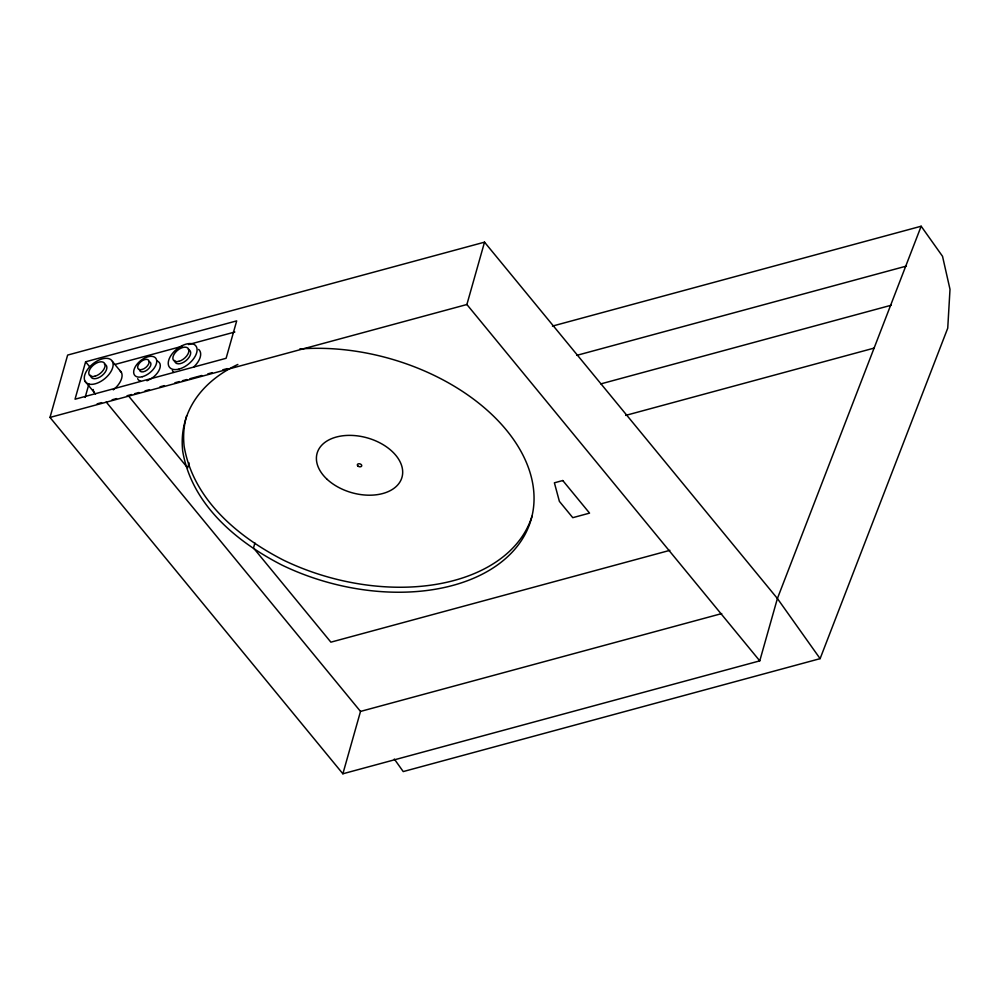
<?xml version="1.0" encoding="UTF-8"?>
<svg xmlns="http://www.w3.org/2000/svg" width="1000" height="1000" viewBox="0 0 1000 1000"><rect width="100%" height="100%" fill="white"/><g stroke="black" fill="none" stroke-linecap="round" stroke-linejoin="round"><path stroke-width="1.5" d="M820.113 658.65L947.738 328.162L950 289.312L942.525 256.3L921.162 226.225L777.4 598.513L759.762 660.863L342.875 773.775L50 417.425L67.638 355.075L484.525 242.162L777.4 598.513L820.113 658.65L403.225 771.575L394.325 759.038M85.612 361.8L75.025 399.212L226.112 358.288L236.7 320.875L85.612 361.8L90.075 367.238M85.138 397.425L88.938 383.963M189.062 462.887L187.65 467.875L128.4 395.788M254.913 543L253.5 547.987L330.887 642.163L669.862 550.35M759.762 660.863L466.887 304.513L484.525 242.162M342.875 773.775L360.513 711.425L106.225 402.025M115.188 364.412L182.512 346.188M188.487 344.562L234.862 332M97.125 403.85L101.613 402.638M112.088 399.8L116.575 398.587M127.05 395.75L131.537 394.525M134.525 393.725L139.012 392.5M145 390.887L149.488 389.663M159.95 386.838L164.438 385.613M174.913 382.775L179.4 381.562M182.387 380.75L186.875 379.538M189.875 378.725L201.838 375.487M207.825 373.862L212.312 372.65M222.787 369.812L227.275 368.6M50 417.425L466.887 304.513M552.438 326.1L921.162 226.225M576.812 355.35L906.4 266.087M600.837 383.888L891.3 305.212M625.675 415.4L873.988 348.137M360.513 711.425L721.712 613.587M112.438 361.5A16.962 9.488 -39.4 0 1 95.712 383.663A16.962 9.488 -39.4 0 1 88 368.862A16.962 9.488 -39.4 0 1 112.438 361.5L121.375 372.362M85 381.188L93.925 392.05M299.762 348.988A179.85 116.088 15.8 0 1 533.787 504.8A179.85 116.088 15.8 0 1 282.05 565.125C236.4 541.7 191.762 504.525 182.725 451.3A179.85 116.088 15.8 0 1 237.862 364.45M532.013 516.225A179.85 116.088 15.8 0 1 283.463 560.138C237.812 536.712 193.175 499.538 184.137 446.312A179.85 116.088 15.8 0 1 186.637 415.775M119.75 370.487A16.962 9.488 -39.4 0 1 113.275 389.862M95.538 393.925A16.962 9.488 -39.4 0 1 93.238 389.5M156.8 360.913A13.575 7.6 -39.4 0 1 159.662 368.925A13.575 7.6 -39.4 0 1 149.938 379.412M148.938 379.925A13.575 7.6 -39.4 0 1 146.925 380.75M140.725 381.225A13.575 7.6 -39.4 0 1 137.662 378.688M198.625 349.425A16.962 9.488 -39.4 0 1 193.637 367.062M173.85 372.413A16.962 9.488 -39.4 0 1 172.362 370.438M149.213 361.65A6.787 3.8 -39.4 0 1 147.475 369.762A6.787 3.8 -39.4 0 1 139.425 369.475M104.412 364.15A9.625 5.387 -39.4 0 1 101.962 375.637A9.625 5.387 -39.4 0 1 90.538 375.25M188.263 349.513A9.438 5.275 -39.4 0 1 185.85 360.788A9.438 5.275 -39.4 0 1 174.65 360.4M562.775 480.538L554.388 482.812L559.388 501.375L572.775 517.675L589.562 513.125L562.775 480.538M358.05 466.15A2.263 1.462 15.8 0 0 361.7 465.95A2.263 1.462 15.8 0 0 358.875 463.75A2.263 1.462 15.8 0 0 358.05 466.15M327.212 479.4A44.112 28.475 15.8 0 0 400.45 481.075A44.112 28.475 15.8 0 0 350.962 435.387A44.112 28.475 15.8 0 0 327.212 479.4M178.925 361.337A9.438 5.275 -39.4 0 0 188.6 349.113A9.438 5.275 -39.4 0 0 175.125 352.762A9.438 5.275 -39.4 0 0 178.925 361.337M94.938 376.238A9.625 5.387 -39.4 0 0 104.8 363.775A9.625 5.387 -39.4 0 0 91.062 367.5A9.625 5.387 -39.4 0 0 94.938 376.238M142.375 376.7A13.575 7.6 -39.4 0 0 156.3 359.113A13.575 7.6 -39.4 0 0 136.912 364.363A13.575 7.6 -39.4 0 0 142.375 376.7M142 369.538A6.787 3.8 -39.4 0 0 148.963 360.75A6.787 3.8 -39.4 0 0 139.262 363.375A6.787 3.8 -39.4 0 0 142 369.538M179.137 369.038A16.962 9.488 -39.4 0 0 196.55 347.062A16.962 9.488 -39.4 0 0 172.312 353.625A16.962 9.488 -39.4 0 0 179.137 369.038"/></g></svg>
